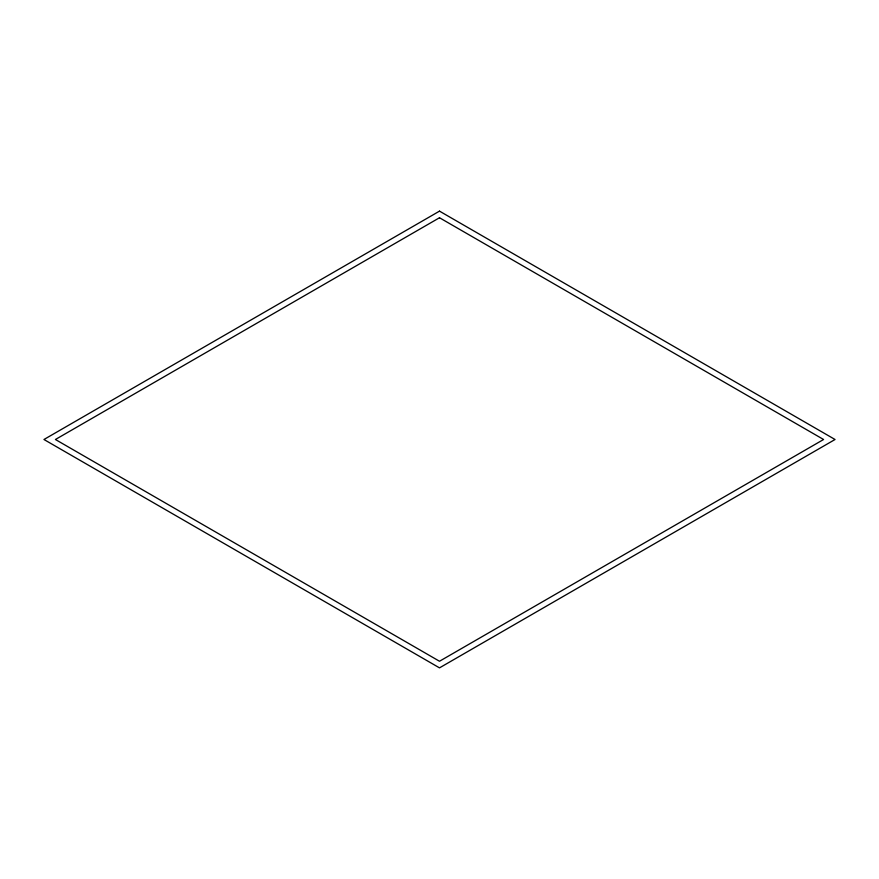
<?xml version="1.0" encoding="UTF-8"?>
<svg xmlns="http://www.w3.org/2000/svg" width="879" height="879" viewBox="0 0 879 879"><rect width="100%" height="100%" fill="white"/><g stroke="black" fill="none" stroke-linecap="round" stroke-linejoin="round"><path stroke-width="1.32" d="M439.5 211.136L43.95 439.5L439.5 667.864L835.05 439.5L439.5 211.136M439.5 217.75L55.421 439.5L439.5 661.25L823.579 439.5L439.5 217.75"/></g></svg>
